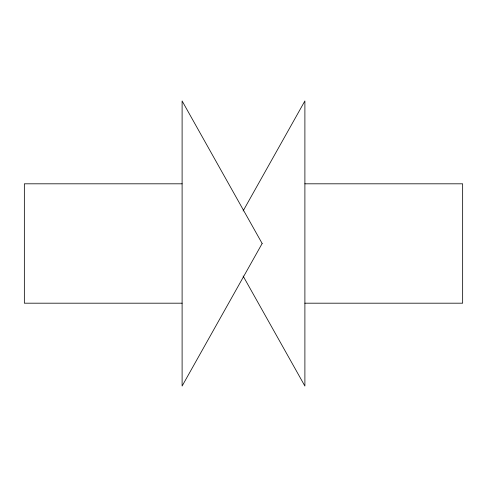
<?xml version="1.0" encoding="UTF-8"?>
<svg xmlns="http://www.w3.org/2000/svg" width="487" height="487" viewBox="0 0 487 487"><rect width="100%" height="100%" fill="white"/><g stroke="black" fill="none" stroke-linecap="round" stroke-linejoin="round"><path stroke-width="0.73" d="M243.086 211.011L304.892 100.943L304.892 386.057L243.086 275.989M182.108 183.812L24.35 183.812L24.35 303.188L182.108 303.188M304.892 183.812L462.65 183.812L462.65 303.188L304.892 303.188M262.158 243.5L182.108 386.057L182.108 100.943L262.158 243.5"/></g></svg>
